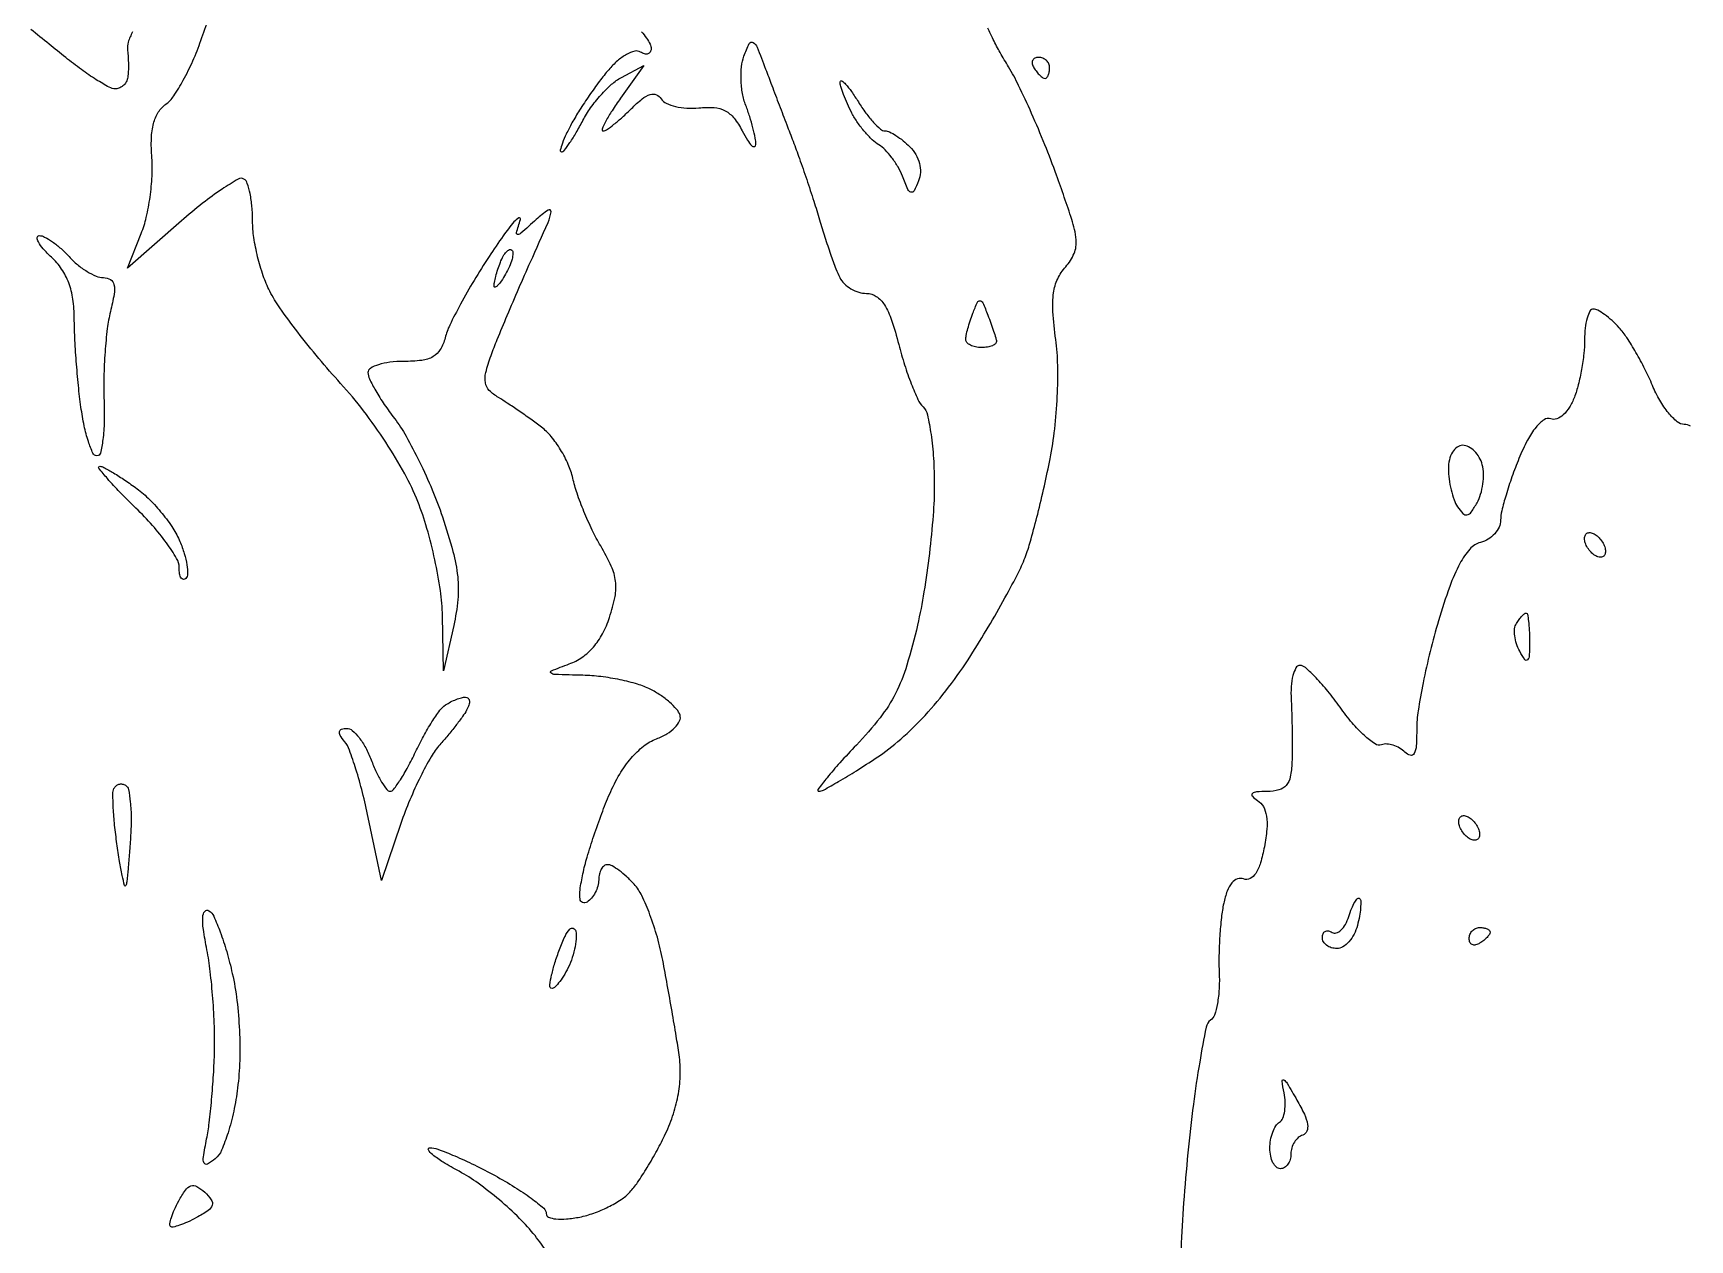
# Model space of a CAD drawing. Extents: x 0 to 102, y 0 to 135.
# Drawn here: x 22 to 35.37, y 84.53 to 94.27 of the extents above; entities that cross this region are included whole.
import ezdxf

# ---------------------------------------------------------------- set-up
doc = ezdxf.new("R2010")
doc.units = 0
doc.header["$MEASUREMENT"] = 0

msp = doc.modelspace()

# ---------------------------------------------------------------- linework, layer by layer
for points in [[(26.150134, 84.42947, 0.021651), (26.050622, 84.567217, 0.030499), (25.925528, 84.707031, 0.019098), (25.763594, 84.855406, 0.019153), (25.592265, 84.98982, 0.032834), (25.438581, 85.08645, -0.012633), (25.310919, 85.159699, -0.03216), (25.223465, 85.220885, -0.09271), (25.1905, 85.259149, -0.57823), (25.20066, 85.2768, -0.08947), (25.267391, 85.264763, -0.01155), (25.40268, 85.210722, -0.013178), (25.56149, 85.137988, -0.010649), (25.728101, 85.051855, -0.014241), (25.886446, 84.959734, -0.020749), (26.019993, 84.868979, -0.016996), (26.121608, 84.788083, -0.21954), (26.1414, 84.74518, 0.303679), (26.160385, 84.716803, 0.072311), (26.218373, 84.702175, 0.049185), (26.304756, 84.701791, 0.025894), (26.411043, 84.717379, 0.036835), (26.524178, 84.748815, 0.029067), (26.641128, 84.798646, 0.029873), (26.744739, 84.858057, 0.06199), (26.815662, 84.918304, 0.036114), (26.87799, 84.996879, 0.012716), (26.956033, 85.117846, 0.012548), (27.035371, 85.255633, 0.014382), (27.103982, 85.391178, 0.031782), (27.167358, 85.551582, 0.035698), (27.207012, 85.712665, 0.037158), (27.222274, 85.871617, 0.041125), (27.212901, 86.025678, 0.004872), (27.189801, 86.17577, 0.002046), (27.15593, 86.377263, 0.002024), (27.117956, 86.592434, 0.002633), (27.08134, 86.789179, 0.021408), (27.037437, 86.974947, 0.021169), (26.977672, 87.156989, 0.021596), (26.911866, 87.311457, 0.072538), (26.85079, 87.402529, 0.022792), (26.79064, 87.463194, 0.027178), (26.728504, 87.514449, 0.027614), (26.672482, 87.551168, 0.132), (26.635888, 87.561, 0.166694), (26.608616, 87.551648, 0.095218), (26.5854, 87.52519, 0.076093), (26.569705, 87.485722, 0.056706), (26.5644, 87.439093, -0.067818), (26.557461, 87.388169, -0.052387), (26.536891, 87.335995, -0.053437), (26.506592, 87.290445, -0.081043), (26.470753, 87.259309, -0.237242), (26.434861, 87.256153, -0.267514), (26.413589, 87.283011, -0.073998), (26.413638, 87.356657, -0.014618), (26.437032, 87.486966, -0.019824), (26.470974, 87.621858, -0.009178), (26.525183, 87.794343, -0.009075), (26.588845, 87.973734, -0.012474), (26.652973, 88.132393, -0.031125), (26.733765, 88.290939, -0.043106), (26.826395, 88.420778, -0.049431), (26.927044, 88.517631, -0.076166), (27.031971, 88.577063, 0.044325), (27.114767, 88.617254, 0.062449), (27.179257, 88.667849, 0.080152), (27.216928, 88.720521, 0.197376), (27.220246, 88.767071, 0.100697), (27.193039, 88.814664, 0.032911), (27.135568, 88.872087, 0.031262), (27.061662, 88.929052, 0.030605), (26.980719, 88.976803, 0.046568), (26.878405, 89.017517, 0.020394), (26.736661, 89.052936, 0.019974), (26.582073, 89.078541, 0.025202), (26.4375, 89.089232, -0.002125), (26.212501, 89.095459, -0.166167), (26.179609, 89.107886, -0.571449), (26.182451, 89.125712, -0.005903), (26.326992, 89.180543, 0.065752), (26.431908, 89.235441, 0.061432), (26.5217, 89.316791, 0.056402), (26.595108, 89.424254, 0.041983), (26.651447, 89.556516, 0.029872), (26.695967, 89.724513, 0.080576), (26.700707, 89.847511, 0.07711), (26.666321, 89.968826, 0.025738), (26.580621, 90.132806, -0.021066), (26.51229, 90.260631, -0.014548), (26.445421, 90.410491, -0.014695), (26.38947, 90.558588, -0.028915), (26.355421, 90.679724, 0.049682), (26.318965, 90.79142, 0.034205), (26.257063, 90.909411, 0.034545), (26.181005, 91.015815, 0.057685), (26.101769, 91.092019, 0.006763), (26.015815, 91.155633, 0.005044), (25.919374, 91.223543, 0.0051), (25.82716, 91.285718, 0.011547), (25.755859, 91.330414, -0.063569), (25.681953, 91.388225, -0.152433), (25.650331, 91.44934, -0.107612), (25.653591, 91.531931, -0.023451), (25.696045, 91.668814, -0.009761), (25.745729, 91.797998, -0.002896), (25.826687, 91.993575, -0.002904), (25.920231, 92.212339, -0.00313), (26.014041, 92.424602, 0.002403), (26.155507, 92.743444, 0.06927), (26.179738, 92.8295, 0.653627), (26.156512, 92.843711, 0.031716), (26.061049, 92.767745, -0.002724), (25.936607, 92.656354, -0.184993), (25.910524, 92.646572, -0.496884), (25.900264, 92.66031, -0.007769), (25.933347, 92.768643, 0.670765), (25.92023, 92.779715, 0.097888), (25.880806, 92.748109, 0.021795), (25.794519, 92.636072, 0.00761), (25.68002, 92.4678, 0.01041), (25.559196, 92.275699, 0.011193), (25.449468, 92.083267, 0.010788), (25.3627, 91.914246, 0.05109), (25.325361, 91.81215, -0.070519), (25.28673, 91.717988, -0.131818), (25.228491, 91.660542, -0.099737), (25.13725, 91.630548, -0.029705), (24.990129, 91.6218, 0.029804), (24.8802, 91.615241, 0.046419), (24.787485, 91.595291, 0.05875), (24.722882, 91.566279, 0.263706), (24.7032, 91.531555, 0.115052), (24.715025, 91.480847, 0.016243), (24.765909, 91.385604, 0.017808), (24.834937, 91.275203, 0.014305), (24.916677, 91.161428, -0.034996), (25.010738, 91.018372, -0.014471), (25.118332, 90.813077, -0.014234), (25.221426, 90.585486, -0.017798), (25.303385, 90.368579, -0.014959), (25.388701, 90.08858, -0.040464), (25.426876, 89.884548, -0.048988), (25.428013, 89.700551, -0.03207), (25.395068, 89.490857), (25.31352, 89.1261), (25.30446, 89.568284, 0.031426), (25.287432, 89.772189, 0.016659), (25.242146, 90.021813, 0.016516), (25.17864, 90.274948, 0.024537), (25.10505, 90.491274, 0.031907), (24.999588, 90.714851, 0.018427), (24.846251, 90.969845, 0.018007), (24.667226, 91.223682, 0.022524), (24.482588, 91.44499, -0.011019), (24.306968, 91.64591, -0.010355), (24.136596, 91.858515, -0.010378), (23.993401, 92.053229, -0.034819), (23.911538, 92.188649, -0.035914), (23.85829, 92.31378, -0.022463), (23.813413, 92.466612, -0.022511), (23.782618, 92.621977, -0.037684), (23.7726, 92.754706, 0.021931), (23.767499, 92.870938, 0.028873), (23.752122, 92.975924, 0.029038), (23.729967, 93.058795, 0.176276), (23.702887, 93.093099, 0.277906), (23.656502, 93.09363, 0.014689), (23.525752, 93.011645, 0.019639), (23.369683, 92.898159, 0.01268), (23.19777, 92.755304), (22.762367, 92.374424), (22.87396, 92.653762, 0.038456), (22.914921, 92.784693, 0.021645), (22.94525, 92.94854, 0.021497), (22.961656, 93.117555, 0.032709), (22.959943, 93.265001, -0.026546), (22.956181, 93.422178, -0.056707), (22.973399, 93.542232, -0.07491), (23.012106, 93.632453, -0.096449), (23.073288, 93.698508, 0.08766), (23.136158, 93.764055, 0.021857), (23.213552, 93.891437, 0.021663), (23.290542, 94.047244, 0.02026), (23.355654, 94.212607, -0.001766), (23.4188, 94.392184, -0.001296)], [(22.804032, 94.282195, 0.029512), (22.768834, 94.197054, 0.116603), (22.763166, 94.141043, -0.017362), (22.76792, 94.09197, -0.01049), (22.770308, 94.033603, -0.010503), (22.770244, 93.975461, -0.018102), (22.767424, 93.92715, -0.081766), (22.756778, 93.886756, -0.084747), (22.733822, 93.852464, -0.090679), (22.702336, 93.829463, -0.11299), (22.66711, 93.8214, -0.126307), (22.61543, 93.834667, -0.014738), (22.511822, 93.895657, -0.016938), (22.391172, 93.977384, -0.013094), (22.26526, 94.07419, 0.001453), (22.130493, 94.182888, 0.001125), (21.983093, 94.300527, 0.001137)], [(26.909062, 94.282852, -0.035345), (26.950123, 94.231344, -0.037787), (26.978751, 94.182128, -0.113303), (26.9874, 94.144448, -0.133988), (26.980373, 94.118696, -0.190484), (26.961854, 94.104277, -0.142356), (26.933724, 94.104213, -0.068369), (26.900437, 94.118961, 0.206001), (26.855132, 94.125681, 0.062913), (26.789504, 94.099108, 0.051241), (26.715825, 94.047307, 0.036862), (26.644913, 93.975904, 0.016593), (26.571136, 93.883744, 0.009638), (26.488459, 93.76857, 0.009628), (26.409957, 93.649809, 0.015998), (26.349004, 93.54645, 0.013176), (26.303155, 93.457184, 0.024419), (26.271489, 93.382141, 0.025591), (26.254249, 93.326271, 0.488906), (26.263955, 93.3138, 0.232704), (26.286353, 93.324821, 0.013842), (26.332002, 93.387617, 0.018506), (26.383342, 93.468803, 0.012408), (26.436203, 93.565092, -0.0353), (26.499236, 93.668406, -0.027671), (26.581164, 93.771031, -0.028392), (26.668505, 93.858299, -0.059273), (26.747208, 93.913283), (26.928265, 94.010181), (26.740572, 93.746591, 0.011386), (26.671959, 93.645435, 0.021524), (26.622131, 93.56043, 0.021942), (26.591864, 93.496681, 0.536666), (26.600939, 93.483, 0.15429), (26.628544, 93.491726, 0.013842), (26.687518, 93.535636, 0.016983), (26.756049, 93.593553, 0.012445), (26.828186, 93.662186, -0.025414), (26.914854, 93.740464, -0.091619), (26.979871, 93.776071, -0.175836), (27.029652, 93.774587, -0.161201), (27.06906, 93.741557, 0.143685), (27.109681, 93.705073, 0.052123), (27.183392, 93.678812, 0.046338), (27.274916, 93.665403, 0.040505), (27.37165, 93.668122, -0.045857), (27.495258, 93.670274, -0.103413), (27.584853, 93.644479, -0.104663), (27.655948, 93.585203, -0.047715), (27.721729, 93.483, 0.018091), (27.76393, 93.408031, 0.058255), (27.799201, 93.363074, 0.258308), (27.820183, 93.356959, 0.347108), (27.832153, 93.371743, 0.051725), (27.827354, 93.424378, 0.014041), (27.808892, 93.506037, 0.014052), (27.782582, 93.598037, 0.014172), (27.751214, 93.68815, -0.046939), (27.724676, 93.784224, -0.034497), (27.712898, 93.894145, -0.035176), (27.716368, 94.000677, -0.062942), (27.736186, 94.085859, -0.024427), (27.779339, 94.187033, -0.440395), (27.809519, 94.19601, -0.163023), (27.841959, 94.158041, -0.006103), (27.910978, 93.980952, 0.000591), (27.960401, 93.849891, 0.000337), (28.020403, 93.691666, 0.000337), (28.080997, 93.532529, 0.000559), (28.132344, 93.3984, -0.006767), (28.18311, 93.260693, -0.003656), (28.242068, 93.089874, -0.00364), (28.299587, 92.914992, -0.005727), (28.346163, 92.7639, 0.006082), (28.389077, 92.625037, 0.006131), (28.435248, 92.487628, 0.005998), (28.478367, 92.36892, 0.024526), (28.508884, 92.2986, 0.08594), (28.544288, 92.250038, 0.059801), (28.598428, 92.208887, 0.058631), (28.662114, 92.180954, 0.073689), (28.725759, 92.171394, -0.151678), (28.803853, 92.146976, -0.101732), (28.869041, 92.078926, -0.059737), (28.927091, 91.956201, -0.018181), (28.985227, 91.758597, 0.014016), (29.032157, 91.594033, 0.016337), (29.08615, 91.440669, 0.015443), (29.139664, 91.31482, 0.088343), (29.181027, 91.255533, -0.143176), (29.216398, 91.190938, -0.018333), (29.244994, 91.033696, -0.020229), (29.264978, 90.839957, -0.015584), (29.2716, 90.627531, -0.019367), (29.261968, 90.378953, -0.010372), (29.231841, 90.073165, -0.010313), (29.188123, 89.761973, -0.015862), (29.136251, 89.495019, -0.017617), (29.050084, 89.16963, -0.044241), (28.958559, 88.942149, -0.048402), (28.83374, 88.746417, -0.024913), (28.643153, 88.526568, 0.007295), (28.509823, 88.38329, 0.013624), (28.406823, 88.262877, 0.010235), (28.33342, 88.168278, 0.616628), (28.340998, 88.1532, 0.127718), (28.377421, 88.162658, 0.00489), (28.49988, 88.232432, 0.008485), (28.643746, 88.319583, 0.00585), (28.803806, 88.422927, 0.03444), (29.001196, 88.574196, 0.025709), (29.197334, 88.765964, 0.023957), (29.386999, 88.992356, 0.020466), (29.564956, 89.247777, 0.008016), (29.707172, 89.478924, 0.008029), (29.841825, 89.714387, 0.007895), (29.952721, 89.923485, 0.031397), (30.010473, 90.0567, 0.01928), (30.052631, 90.189341, 0.006067), (30.105562, 90.390704, 0.00605), (30.159225, 90.617018, 0.00667), (30.20558, 90.837333, 0.020399), (30.242601, 91.077023, 0.016201), (30.263548, 91.33814, 0.016556), (30.267206, 91.589664, 0.028337), (30.251436, 91.798912, -0.015967), (30.228815, 92.024476, -0.050919), (30.233913, 92.175569, -0.074722), (30.266883, 92.288254, -0.075581), (30.331434, 92.385779, 0.085706), (30.399547, 92.493325, 0.124001), (30.415929, 92.60409, 0.055248), (30.380883, 92.76828, 0.006379), (30.257335, 93.124974, 0.009378), (30.163411, 93.370809, 0.008228), (30.056318, 93.623996, 0.008297), (29.952075, 93.849383, 0.024425), (29.8704, 93.999373, -0.008999), (29.803289, 94.114049, -0.011906), (29.746595, 94.220936, -0.009363), (29.703381, 94.311518, -0.105749)], [(35.371218, 91.099847, 0.141824), (35.321635, 91.1142, -0.177416), (35.264388, 91.135173, -0.045714), (35.194256, 91.206483, -0.040721), (35.124094, 91.308093, -0.031796), (35.064609, 91.428354, 0.017239), (35.004324, 91.559713, 0.014479), (34.931724, 91.694624, 0.014724), (34.858171, 91.814033, 0.038526), (34.796562, 91.893654, 0.023863), (34.738948, 91.951512, 0.028013), (34.678957, 92.000401, 0.028737), (34.624567, 92.035288, 0.128922), (34.588288, 92.0448, 0.276591), (34.560721, 92.028287, 0.05282), (34.5378, 91.971864, 0.042879), (34.521987, 91.891646, 0.027238), (34.5168, 91.796507, -0.026726), (34.510876, 91.685767, -0.016984), (34.492744, 91.55788, -0.017057), (34.466316, 91.433226, -0.030082), (34.434908, 91.332823, -0.046501), (34.395202, 91.251921, -0.070189), (34.345352, 91.19144, -0.092847), (34.292786, 91.158765, -0.185442), (34.244558, 91.15856, 0.248286), (34.189862, 91.151727, 0.071046), (34.125431, 91.091359, 0.048607), (34.056517, 90.985931, 0.02313), (33.98805, 90.838805, 0.01206), (33.931375, 90.690572, 0.01305), (33.88349, 90.543601, 0.012626), (33.849007, 90.41584, 0.059663), (33.84, 90.340628, -0.108625), (33.827763, 90.284967, -0.075827), (33.79219, 90.231162, -0.071088), (33.739446, 90.187334, -0.074037), (33.677243, 90.160772, 0.150566), (33.592106, 90.108026, 0.056527), (33.511497, 89.991283, 0.037404), (33.429416, 89.805791, 0.013096), (33.338843, 89.528434, 0.011602), (33.271606, 89.281895, 0.011099), (33.214795, 89.028847, 0.011102), (33.174597, 88.803395, 0.03858), (33.1632, 88.655909, -0.014802), (33.159202, 88.520892, -0.102519), (33.14205, 88.457319, -0.351408), (33.111578, 88.443452, -0.134968), (33.068291, 88.468069, 0.062396), (33.024892, 88.501804, 0.057108), (32.973226, 88.525004, 0.060859), (32.921465, 88.534765, 0.102967), (32.877941, 88.528614, -0.241278), (32.82677, 88.535195, -0.033892), (32.740583, 88.60336, -0.032499), (32.642535, 88.7047, -0.022218), (32.544363, 88.831325, 0.015757), (32.44691, 88.960435, 0.021784), (32.351036, 89.069384, 0.019172), (32.266507, 89.150899, 0.184271), (32.220631, 89.1684, 0.275707), (32.188759, 89.149379, 0.060965), (32.164602, 89.087633, 0.047055), (32.15053, 88.998804, 0.029448), (32.15009, 88.89345, -0.006299), (32.155237, 88.771233, -0.004182), (32.158203, 88.630926, -0.00421), (32.158796, 88.494627, -0.008189), (32.156571, 88.38585, -0.038435), (32.143294, 88.269538, -0.129256), (32.110411, 88.201041, -0.15387), (32.051984, 88.164345, -0.06224), (31.95765, 88.151905, 0.016448), (31.870443, 88.148441, 0.169511), (31.837873, 88.134346, 0.429576), (31.837546, 88.112643, 0.052376), (31.879201, 88.07966, -0.130553), (31.925895, 88.029143, -0.085187), (31.950741, 87.953277, -0.058724), (31.953826, 87.847732, -0.024342), (31.934333, 87.706103, -0.025306), (31.902944, 87.575602, -0.071331), (31.864004, 87.490487, -0.13064), (31.818331, 87.448826, -0.214737), (31.767015, 87.445916, 0.182693), (31.717591, 87.446163, 0.132586), (31.672389, 87.413892, 0.08335), (31.634286, 87.34747, 0.036566), (31.606029, 87.249719, 0.024501), (31.587642, 87.13528, 0.011475), (31.574548, 86.985796, 0.011339), (31.567963, 86.828124, 0.01561), (31.569686, 86.686339, -0.024433), (31.568982, 86.557897, -0.031345), (31.555188, 86.440545, -0.032557), (31.531922, 86.3474, -0.168892), (31.500537, 86.305639, 0.199261), (31.464062, 86.250657, 0.005702), (31.412329, 85.967917, 0.01073), (31.361554, 85.627603, 0.007079), (31.317147, 85.2345, 0.006398), (31.282619, 84.831804, 0.008281), (31.261801, 84.4616, 0.006493)]]:
    msp.add_lwpolyline(points, format="xyb")
for points in [[(30.112607, 94.0752, 0.108972), (30.082579, 94.068577, 0.182303), (30.064691, 94.050349, 0.161196), (30.062059, 94.022926, 0.082592), (30.0753, 93.9906, 0.029505), (30.098057, 93.958217, 0.035638), (30.123186, 93.930851, 0.038439), (30.147065, 93.911545, 0.151918), (30.164893, 93.906, 0.210953), (30.179159, 93.912299, 0.081139), (30.191241, 93.930851, 0.061769), (30.199464, 93.958211, 0.042167), (30.2022, 93.9906, 0.105053), (30.195342, 94.02288, 0.099167), (30.175882, 94.050349, 0.09642), (30.146807, 94.06876, 0.093332)], [(28.658946, 93.71565, 0.020507), (28.719377, 93.626556, 0.02742), (28.781688, 93.551341, 0.026937), (28.838239, 93.496476, 0.181042), (28.874238, 93.483, -0.11471), (28.910011, 93.474683, -0.029006), (28.962331, 93.445084, -0.028048), (29.019729, 93.40333, -0.025105), (29.07436, 93.353926, -0.064841), (29.122399, 93.291501, -0.069314), (29.151534, 93.220215, -0.072974), (29.159165, 93.147028, -0.085831), (29.144443, 93.078976, -0.020931), (29.108064, 92.998837, -0.360058), (29.083491, 92.98811, -0.223537), (29.05833, 93.010154, -0.010726), (29.014725, 93.116225, 0.038141), (28.978835, 93.191517, 0.030824), (28.929539, 93.266318, 0.031802), (28.875104, 93.329918, 0.066814), (28.824049, 93.370025, -0.05817), (28.771181, 93.410103, -0.025504), (28.710856, 93.474221, -0.024821), (28.653071, 93.549559, -0.030383), (28.60715, 93.625488, -0.014829), (28.570201, 93.701296, -0.016687), (28.53934, 93.776267, -0.016123), (28.517407, 93.841387, -0.081492), (28.512451, 93.879288, -0.580774), (28.525306, 93.886077, -0.068646), (28.556413, 93.859687, -0.030708), (28.603331, 93.800317, -0.013097)], [(22.051536, 92.637, -0.123071), (22.095201, 92.626087, -0.030797), (22.158271, 92.587298, -0.029583), (22.227058, 92.532563, -0.025998), (22.2921, 92.4678, 0.036357), (22.359874, 92.403054, 0.035591), (22.436775, 92.348302, 0.03781), (22.511154, 92.310335, 0.099425), (22.569587, 92.2986, -0.136499), (22.62581, 92.28296, -0.209768), (22.654502, 92.242309, -0.09416), (22.655535, 92.164647, -0.017275), (22.625629, 92.02365, 0.030692), (22.600515, 91.887334, 0.012398), (22.582374, 91.698997, 0.012213), (22.572807, 91.494746, 0.015167), (22.574319, 91.30455, -0.015789), (22.575461, 91.134275, -0.02606), (22.5644, 90.990869, -0.024171), (22.545061, 90.883014, -0.349535), (22.516664, 90.8604, -0.29578), (22.484614, 90.881177, -0.026048), (22.448128, 90.975699, -0.027493), (22.414221, 91.10248, -0.017537), (22.388199, 91.252908, -0.009099), (22.367585, 91.426763, -0.006201), (22.350204, 91.625085, -0.006251), (22.338198, 91.816869, -0.012505), (22.3344, 91.968712, 0.035489), (22.323335, 92.124408, 0.053931), (22.289853, 92.255726, 0.059336), (22.232256, 92.367465, 0.056635), (22.149248, 92.464504, -0.022187), (22.0841, 92.530835, -0.054214), (22.044169, 92.586329, -0.136653), (22.035456, 92.621362, -0.406079)], [(25.863506, 92.520094, -0.217548), (25.872958, 92.494752, -0.045448), (25.865103, 92.44677, -0.039963), (25.844816, 92.388116, -0.028467), (25.813327, 92.326095, -0.015998), (25.778599, 92.270542, -0.041459), (25.749163, 92.23366, -0.123862), (25.730449, 92.22172, -0.497549), (25.720973, 92.228231, -0.060438), (25.72327, 92.258707, -0.014282), (25.734651, 92.308537, -0.014497), (25.751147, 92.365453, -0.01383), (25.771151, 92.422229, -0.033338), (25.794219, 92.472124, -0.064271), (25.820041, 92.507683, -0.109577), (25.844213, 92.524081, -0.299281)], [(29.703448, 91.996315, -0.006476), (29.728333, 91.930285, -0.00747), (29.750295, 91.866689, -0.006778), (29.767341, 91.812362, -0.042666), (29.773254, 91.78395, -0.24753), (29.766037, 91.765085, -0.083369), (29.740176, 91.749097, -0.059716), (29.70048, 91.738191, -0.03722), (29.6523, 91.7346, -0.048131), (29.603735, 91.739286, -0.068129), (29.562677, 91.753277, -0.08831), (29.535013, 91.773901, -0.190765), (29.5254, 91.798181, -0.05273), (29.528993, 91.832153, -0.012979), (29.542171, 91.88679, -0.013142), (29.560639, 91.94892, -0.012802), (29.582494, 92.010545, -0.012572), (29.619341, 92.099792, -0.328955), (29.640616, 92.111931, -0.266682), (29.662256, 92.095875, -0.009461)], [(33.534033, 90.945, 0.157621), (33.489062, 90.930462, 0.100122), (33.451386, 90.889684, 0.080244), (33.426389, 90.828202, 0.05827), (33.418295, 90.75465, 0.032665), (33.424174, 90.673275, 0.025474), (33.440778, 90.58617, 0.026089), (33.464728, 90.506335, 0.055318), (33.493011, 90.4484, 0.047666), (33.534668, 90.394719, 0.261741), (33.568382, 90.384157, 0.189555), (33.602876, 90.406907, 0.025723), (33.649853, 90.481566, 0.055532), (33.678789, 90.550148, 0.037767), (33.696695, 90.633017, 0.038002), (33.701838, 90.716747, 0.060361), (33.692171, 90.787816, 0.065506), (33.667709, 90.847905, 0.067852), (33.628762, 90.898827, 0.075006), (33.581844, 90.933226, 0.121318)], [(22.539124, 90.7758, -0.125462), (22.572706, 90.767239, -0.010656), (22.650615, 90.722574, -0.013593), (22.742183, 90.664005, -0.010103), (22.84013, 90.594605, -0.037239), (22.941386, 90.507382, -0.025578), (23.042969, 90.394809, -0.025863), (23.130073, 90.275662, -0.046747), (23.186492, 90.168893, -0.024759), (23.221354, 90.07133, -0.033866), (23.242252, 89.980431, -0.035957), (23.248648, 89.906575, -0.202685), (23.234087, 89.870687, -0.220698), (23.213909, 89.8633, -0.238503), (23.196171, 89.874217, -0.101657), (23.184089, 89.907501, -0.03641), (23.1804, 89.958094, 0.134898), (23.15985, 90.032876, 0.023096), (23.077998, 90.157119, 0.023721), (22.965267, 90.297625, 0.019202), (22.831799, 90.437494, -0.007535), (22.701984, 90.56733, -0.014261), (22.602028, 90.676423, -0.011638), (22.532047, 90.761225, -0.626063)], [(34.6014, 90.2259, -0.064269), (34.633762, 90.199627, -0.051777), (34.661149, 90.164122, -0.053414), (34.679779, 90.125242, -0.085235), (34.686, 90.089014, -0.117858), (34.679296, 90.06097, -0.186277), (34.661149, 90.044624, -0.154201), (34.63375, 90.04301, -0.076764), (34.6014, 90.0567, -0.064269), (34.569038, 90.082973, -0.051777), (34.541651, 90.118478, -0.053414), (34.523021, 90.157358, -0.085235), (34.5168, 90.193586, -0.117858), (34.523504, 90.22163, -0.186277), (34.541651, 90.237976, -0.154201), (34.56905, 90.23959, -0.076764)], [(34.045918, 89.5914, -0.365221), (34.056515, 89.582468, -0.012886), (34.064797, 89.525486, -0.018464), (34.070726, 89.453043, -0.011182), (34.07265, 89.367013, -0.008272), (34.070646, 89.245866, -0.181854), (34.05733, 89.213734, -0.478373), (34.036278, 89.2153, -0.023495), (33.994046, 89.283083, -0.048985), (33.967824, 89.343035, -0.049001), (33.95377, 89.406935, -0.053507), (33.95309, 89.465175, -0.115085), (33.967314, 89.50747, -0.021417), (33.989133, 89.53961, -0.02836), (34.011801, 89.566746, -0.028296), (34.03247, 89.586453, -0.178099)], [(25.490743, 88.913305, -0.205714), (25.511552, 88.904828, -0.175875), (25.521491, 88.883155, -0.101889), (25.517367, 88.849315, -0.047754), (25.499307, 88.80885, -0.026792), (25.465838, 88.756493, -0.008753), (25.411097, 88.68295, -0.008694), (25.347344, 88.60326, -0.009704), (25.283102, 88.528754, 0.051953), (25.212391, 88.431187, 0.015909), (25.126343, 88.270452, 0.015734), (25.040869, 88.08321, 0.016603), (24.968976, 87.894254), (24.811175, 87.4341), (24.705719, 87.9417, 0.011037), (24.659056, 88.143799, 0.013317), (24.606039, 88.331257, 0.011989), (24.553769, 88.485757, 0.08303), (24.514472, 88.55505, -0.033346), (24.479929, 88.603962, -0.177626), (24.473641, 88.635524, -0.284988), (24.489945, 88.654485, -0.076484), (24.53099, 88.6608, -0.180594), (24.576866, 88.643671, -0.048374), (24.631385, 88.586246, -0.042524), (24.684908, 88.504155, -0.032976), (24.729096, 88.407, 0.018201), (24.769899, 88.309767, 0.026632), (24.813325, 88.227754, 0.024958), (24.85411, 88.166858, 0.236984), (24.881308, 88.1532, 0.237297), (24.9104, 88.167831, 0.016037), (24.964932, 88.246392, 0.020265), (25.025564, 88.34889, 0.013614), (25.086767, 88.47045, -0.015061), (25.15067, 88.596464, -0.017223), (25.219421, 88.712766, -0.016557), (25.283959, 88.806811, -0.087298), (25.329056, 88.849855, -0.028739), (25.36978, 88.873741, -0.02477), (25.415015, 88.894132, -0.025533), (25.457974, 88.908506, -0.063315)], [(22.74785, 88.201402, -0.210527), (22.77148, 88.167028, -0.021435), (22.786051, 88.0668, -0.023882), (22.792848, 87.940487, -0.016786), (22.788923, 87.798172, -0.003744), (22.779126, 87.655621, -0.005264), (22.768095, 87.528621, -0.003187), (22.757025, 87.422088, -0.069818), (22.749312, 87.3918, -0.723984), (22.740038, 87.392462, -0.009828), (22.721292, 87.473756, -0.011056), (22.700108, 87.587042, -0.005635), (22.678254, 87.7302, -0.009324), (22.659862, 87.880739, -0.012419), (22.649112, 88.018113, -0.009725), (22.645254, 88.132205, -0.112364), (22.654506, 88.17573, -0.106008), (22.67082, 88.197439, -0.112149), (22.694295, 88.210013, -0.109399), (22.72138, 88.211381, -0.096826)], [(33.5862, 87.9417, -0.064269), (33.618562, 87.915427, -0.051777), (33.645949, 87.879922, -0.053414), (33.664579, 87.841042, -0.085235), (33.6708, 87.804814, -0.117858), (33.664096, 87.77677, -0.186277), (33.645949, 87.760424, -0.154201), (33.61855, 87.75881, -0.076764), (33.5862, 87.7725, -0.064269), (33.553838, 87.798773, -0.051777), (33.526451, 87.834278, -0.053414), (33.507821, 87.873158, -0.085235), (33.5016, 87.909386, -0.117858), (33.508304, 87.93743, -0.186277), (33.526451, 87.953776, -0.154201), (33.55385, 87.95539, -0.076764)], [(32.702269, 87.288731, -0.195039), (32.711767, 87.266276, -0.023875), (32.70998, 87.211852, -0.025416), (32.701096, 87.144624, -0.018394), (32.684677, 87.070856, -0.055238), (32.657307, 86.999472, -0.062562), (32.615826, 86.93903, -0.071974), (32.56722, 86.898035, -0.140149), (32.518833, 86.8842, -0.074969), (32.474117, 86.890942, -0.088745), (32.436178, 86.910518, -0.100687), (32.410817, 86.939626, -0.129728), (32.4018, 86.973793, -0.098514), (32.407853, 87.004216, -0.175782), (32.424862, 87.022815, -0.169704), (32.450343, 87.026556, -0.091039), (32.480309, 87.014864, 0.216552), (32.514634, 87.01048, 0.11597), (32.55224, 87.032532, 0.078782), (32.587712, 87.078973, 0.046961), (32.614934, 87.143147, -0.019994), (32.638689, 87.208771, -0.038281), (32.663736, 87.258844, -0.055662), (32.686392, 87.288551, -0.42086)], [(23.419211, 87.189564, -0.14883), (23.459029, 87.144323, -0.017234), (23.511225, 87.01798, -0.019518), (23.563457, 86.85945, -0.014772), (23.608734, 86.681909, -0.024929), (23.645944, 86.465549, -0.018565), (23.666115, 86.224076, -0.01851), (23.668353, 85.980734, -0.024124), (23.651431, 85.758672, -0.020897), (23.620027, 85.571333, -0.024487), (23.574265, 85.397092, -0.024499), (23.521914, 85.255781, -0.119132), (23.471204, 85.187805, -0.044159), (23.408356, 85.144395, -0.446142), (23.381577, 85.153361, -0.143496), (23.375491, 85.202431, -0.008935), (23.401899, 85.347946, 0.019666), (23.422758, 85.478804, 0.007367), (23.442053, 85.663652, 0.007285), (23.457185, 85.865834, 0.008773), (23.465297, 86.056212, 0.014989), (23.464319, 86.254454, 0.010041), (23.451855, 86.480872, 0.010117), (23.430914, 86.699927, 0.019585), (23.403805, 86.873757, -0.011788), (23.375365, 87.039143, -0.048905), (23.37041, 87.140211, -0.15978), (23.387236, 87.184162, -0.376935)], [(26.379399, 87.024265, -0.073084), (26.382772, 86.961158, -0.032277), (26.369678, 86.878473, -0.03108), (26.344195, 86.791076, -0.0364), (26.309095, 86.712188, -0.021207), (26.269533, 86.645252, -0.037812), (26.230747, 86.594422, -0.048945), (26.197742, 86.563944, -0.374459), (26.178317, 86.565283, -0.239849), (26.169771, 86.591547, -0.016343), (26.184954, 86.67097, -0.020528), (26.21113, 86.768334, -0.013766), (26.248621, 86.87736, -0.018844), (26.292628, 86.982492, -0.073452), (26.3312, 87.04127, -0.310905), (26.359143, 87.048124, -0.257788)], [(33.6708, 87.0534, -0.042167), (33.703189, 87.050664, -0.061769), (33.730549, 87.042441, -0.081139), (33.749101, 87.030359, -0.210953), (33.7554, 87.016093, -0.151918), (33.749855, 86.998265, -0.038439), (33.730549, 86.974386, -0.035638), (33.703183, 86.949257, -0.029505), (33.6708, 86.9265, -0.082592), (33.638474, 86.913259, -0.161196), (33.611051, 86.915891, -0.182303), (33.592823, 86.933779, -0.108972), (33.5862, 86.963807, -0.093332), (33.59264, 86.998007, -0.09642), (33.611051, 87.027082, -0.099167), (33.63852, 87.046542, -0.105053)], [(32.197171, 85.661411, -0.020995), (32.256954, 85.546377, -0.068002), (32.282453, 85.464385, -0.134976), (32.276894, 85.410408, -0.22312), (32.244334, 85.379411, 0.101083), (32.20751, 85.358169, 0.070386), (32.176298, 85.321527, 0.067118), (32.155211, 85.275665, 0.074369), (32.148, 85.22745, -0.068857), (32.141662, 85.181642, -0.085122), (32.123149, 85.142806, -0.099913), (32.095661, 85.116839, -0.140362), (32.0634, 85.1076, -0.186414), (32.031101, 85.120076, -0.089706), (32.003651, 85.155836, -0.069539), (31.985042, 85.20897, -0.049547), (31.9788, 85.271807, -0.042676), (31.984472, 85.338137, -0.044277), (32.001318, 85.401695, -0.048422), (32.026027, 85.453593, -0.119588), (32.055458, 85.483391, 0.159825), (32.082117, 85.515027, 0.056819), (32.098076, 85.572742, 0.049244), (32.102245, 85.64473, 0.040703), (32.092895, 85.721034, -0.015405), (32.076515, 85.815056, -0.624126), (32.089864, 85.824121, -0.128871), (32.118017, 85.796507, -0.004365)], [(23.386426, 84.91762, -0.052591), (23.439109, 84.857648, -0.236634), (23.445921, 84.812866, -0.166417), (23.413685, 84.769889, -0.024752), (23.319929, 84.712673, -0.017293), (23.248314, 84.676846, -0.026037), (23.183429, 84.651139, -0.023874), (23.13072, 84.63613, -0.25936), (23.110223, 84.641977, -0.255335), (23.104243, 84.662359, -0.024797), (23.118152, 84.713785, -0.026635), (23.142505, 84.777135, -0.017787), (23.17672, 84.846924, -0.029583), (23.230941, 84.935252, -0.16034), (23.27534, 84.968525, -0.213915), (23.323122, 84.963908, -0.056843)]]:
    msp.add_lwpolyline(points, format="xyb", close=True)

doc.saveas('drawing.dxf')
